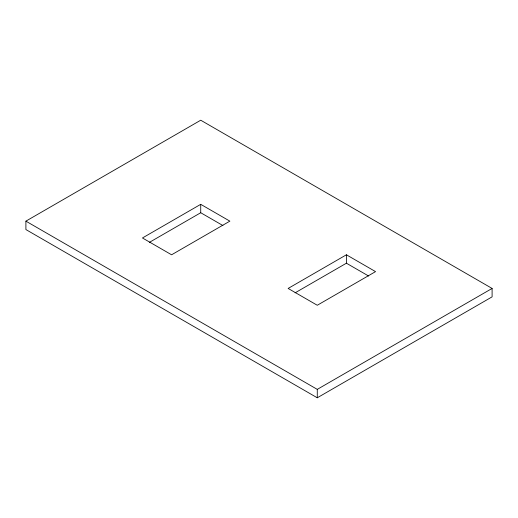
<?xml version="1.0" encoding="UTF-8"?>
<svg xmlns="http://www.w3.org/2000/svg" width="518" height="518" viewBox="0 0 518 518"><rect width="100%" height="100%" fill="white"/><g stroke="black" fill="none" stroke-linecap="round" stroke-linejoin="round"><path stroke-width="0.78" d="M25.9 221.147L200.725 120.215L492.1 288.442L492.1 296.853L317.275 397.785L25.9 229.558L25.9 221.147L317.275 389.374L492.1 288.442M200.725 204.325L142.45 237.969L171.587 254.791L229.862 221.147L200.725 204.325L200.725 212.736L149.385 242.379M346.412 254.791L288.137 288.442L317.275 305.264L375.55 271.62L346.412 254.791L346.412 263.209L295.072 292.845M346.412 263.209L368.615 276.023M200.725 212.736L222.928 225.557M317.275 389.374L317.275 397.785"/></g></svg>
